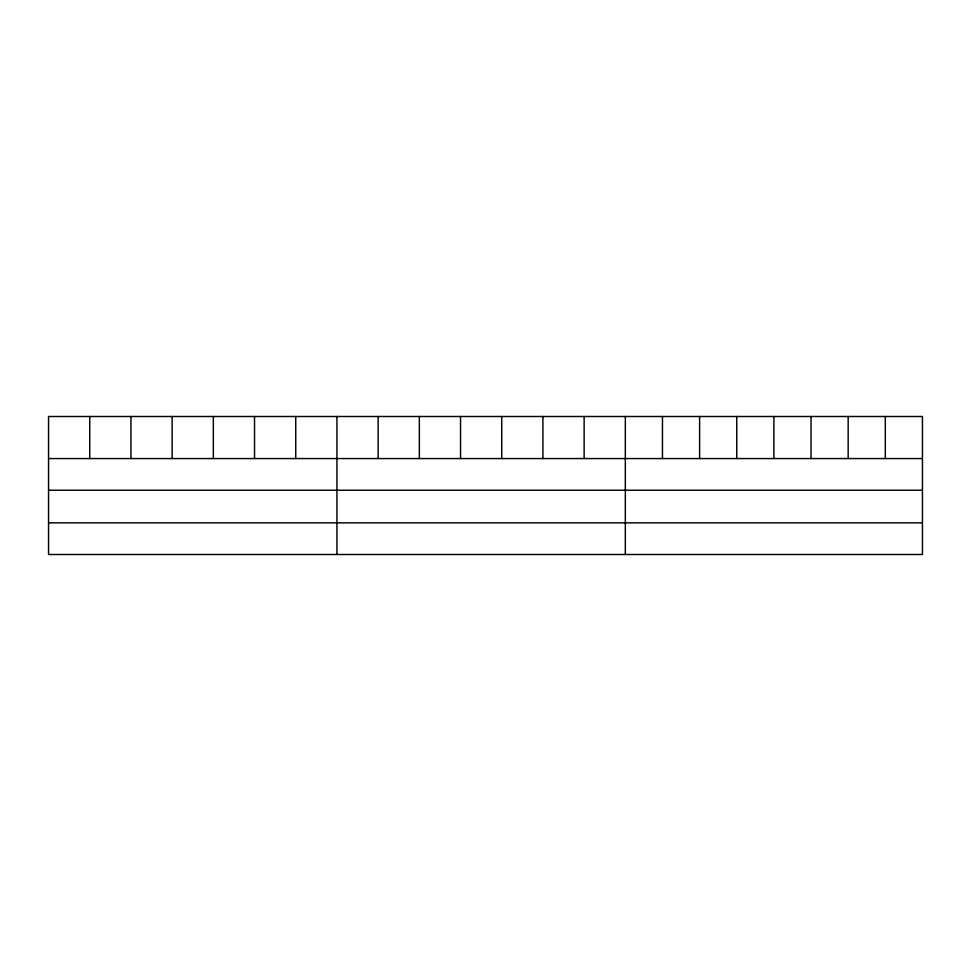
<?xml version="1.0" encoding="UTF-8"?>
<svg xmlns="http://www.w3.org/2000/svg" width="971" height="971" viewBox="0 0 971 971"><rect width="100%" height="100%" fill="white"/><g stroke="black" fill="none" stroke-linecap="round" stroke-linejoin="round"><path stroke-width="1.46" d="M922.45 490.234L922.45 416.498L48.55 416.498L48.55 554.502L922.45 554.502L922.45 490.234L48.55 490.234M48.55 458.567L922.45 458.567M48.55 522.847L922.45 522.847M885.309 416.498L885.309 458.567M848.168 416.498L848.168 458.567M811.028 416.498L811.028 458.567M773.887 416.498L773.887 458.567M736.746 416.498L736.746 458.567M699.606 416.498L699.606 458.567M662.465 416.498L662.465 458.567M625.324 416.498L625.324 554.502M584.129 416.498L584.129 458.567M542.923 416.498L542.923 458.567M501.728 416.498L501.728 458.567M460.533 416.498L460.533 458.567M419.338 416.498L419.338 458.567M378.132 416.498L378.132 458.567M336.937 416.498L336.937 554.502M295.742 416.498L295.742 458.567M254.536 416.498L254.536 458.567M213.341 416.498L213.341 458.567M172.146 416.498L172.146 458.567M130.951 416.498L130.951 458.567M89.745 416.498L89.745 458.567"/></g></svg>
